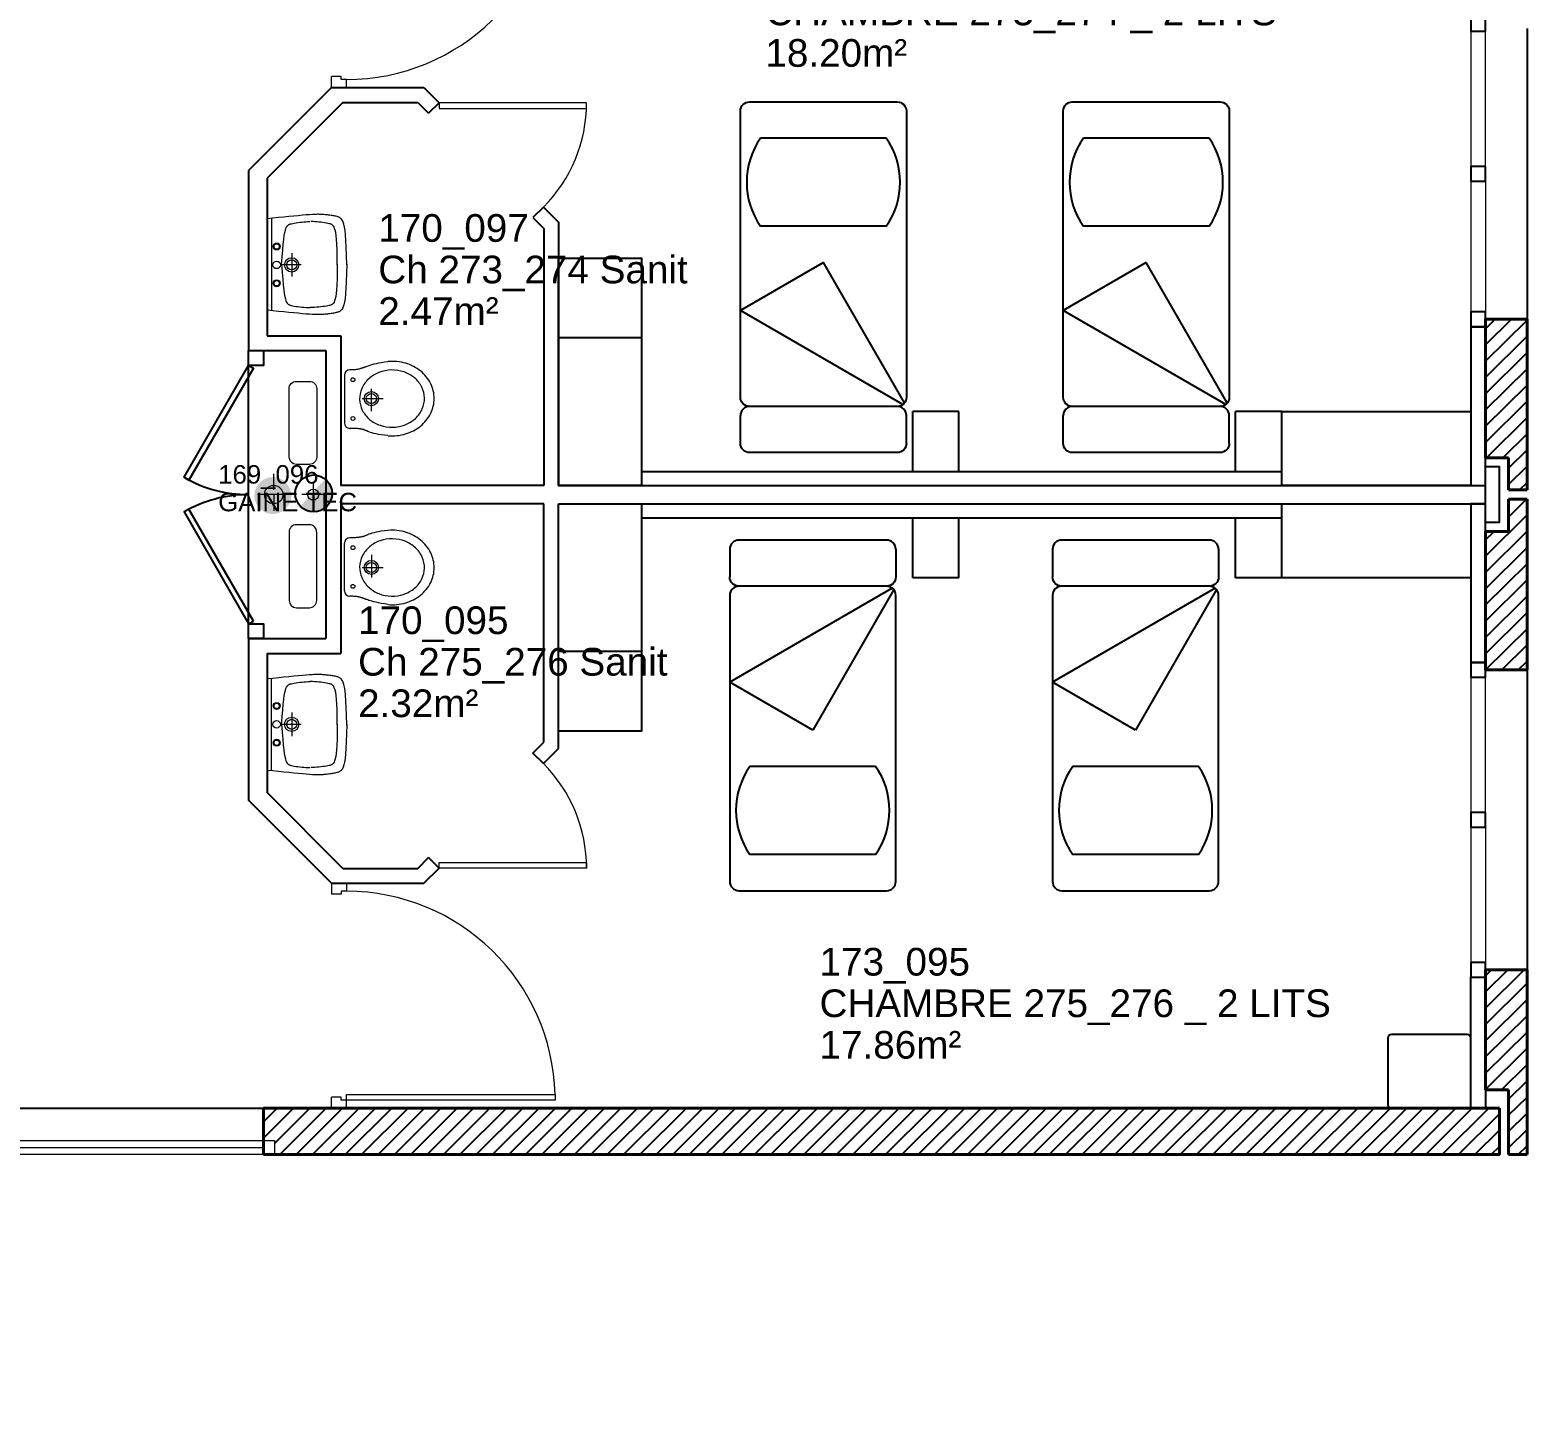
# Model space of a CAD drawing. Header units: millimetres. Extents: x -11 to 211, y -5 to 120.
# Drawn here: x 167.86 to 175.98, y 91.31 to 98.79 of the extents above; entities that cross this region are included whole.
import ezdxf

# ---------------------------------------------------------------- set-up
doc = ezdxf.new("R2010")
doc.units = ezdxf.units.MM
doc.header["$LTSCALE"] = 0.1
doc.header["$MEASUREMENT"] = 0
doc.linetypes.add('CONTINU', pattern=[0])
doc.layers.get('0').update_dxf_attribs({"linetype": 'CONTINUOUS'})
for name, color, linetype in [('150 Chute Eaux Usées -Eaux Vannes', 7, 'CONTINUOUS'), ('400 Lits', 150, 'CONTINUOUS'), ('A_AGENC', 204, 'CONTINUOUS'), ('A_EQMP', 142, 'CONTINUOUS'), ('A_Etiqu_Gaine', 8, 'CONTINUOUS'), ('A_Etiqu_Gaine_ancien', 8, 'CONTINUOUS'), ('A_Etiqu_Gaine_code', 8, 'CONTINUOUS'), ('A_Etiqu_Local', 8, 'CONTINUOUS'), ('A_HACH_STRUC', 7, 'CONTINUOUS'), ('A_MUR_CLOIS', 7, 'CONTINU'), ('A_MURS_ALÈG', 7, 'CONTINU')]:
    doc.layers.add(name, color=color, linetype=linetype)
for name, color, linetype, lineweight in [('A_CHASS', 4, 'CONTINU', 0), ('A_MURS_STRU', 7, 'CONTINU', 40), ('A_PORTE', 8, 'CONTINU', 0), ('A_SANI', 5, 'CONTINU', 0)]:
    doc.layers.add(name, color=color, linetype=linetype, lineweight=lineweight)
doc.styles.add('Attribut', font='arial.ttf')

# ---------------------------------------------------------------- blocks, each defined once
blk = doc.blocks.new('BROCA2-G776')
at = {"layer": '400 Lits', "linetype": 'Continuous'}
for p, q in [((27.250032, 51.979797), (26.800032, 51.719986)), ((27.689146, 51.219227), (27.250032, 51.979797)), ((27.681177, 51.211258), (26.800032, 51.719986)), ((26.800032, 51.000374), (26.800032, 51.150368)), ((27.650034, 51.200371), (26.850031, 51.200371)), ((27.700033, 51.000374), (27.700033, 51.150368))]:
    blk.add_line(p, q, dxfattribs=at)
for points in [[(26.800032, 51.250099), (26.800032, 52.800369, -0.414213), (26.850031, 52.850369), (27.650034, 52.850372, -0.414214), (27.700034, 52.800369), (27.700033, 51.250099)], [(27.700033, 51.250374, -0.414213), (27.650034, 51.200374), (26.850031, 51.200371, -0.414214), (26.800031, 51.250374)], [(27.700033, 51.150368, 0.414214), (27.650034, 51.200368), (26.850031, 51.200371, 0.414214), (26.800031, 51.150368)], [(27.700033, 51.000374, -0.414213), (27.650034, 50.950374), (26.850031, 50.950371, -0.414214), (26.800031, 51.000374)]]:
    blk.add_lwpolyline(points, format="xyb", dxfattribs=at)
blk = doc.blocks.new('BROCA2-G777')
at = {"layer": '400 Lits', "linetype": 'Continuous'}
for p, q in [((26.800032, 50.650494), (26.800032, 50.5005)), ((27.700033, 50.650494), (27.700033, 50.5005)), ((27.681177, 50.43961), (26.800032, 49.930882)), ((27.650034, 50.450497), (26.850031, 50.450497)), ((27.689146, 50.431641), (27.250032, 49.67107)), ((27.250032, 49.67107), (26.800032, 49.930882))]:
    blk.add_line(p, q, dxfattribs=at)
for points in [[(27.700033, 50.650494, 0.414214), (27.650034, 50.700494), (26.850031, 50.700497, 0.414214), (26.800031, 50.650494)], [(27.700033, 50.5005, -0.414213), (27.650034, 50.4505), (26.850031, 50.450497, -0.414214), (26.800031, 50.5005)], [(27.700033, 50.400494, 0.414214), (27.650034, 50.450494), (26.850031, 50.450497, 0.414214), (26.800031, 50.400494)], [(26.800032, 50.400768), (26.800032, 48.850498, 0.414213), (26.850031, 48.800498), (27.650034, 48.800495, 0.414213), (27.700034, 48.850498), (27.700033, 50.400768)]]:
    blk.add_lwpolyline(points, format="xyb", dxfattribs=at)
blk = doc.blocks.new('BROCA2-G782')
at = {"layer": '400 Lits', "linetype": 'Continuous'}
for p, q in [((29.000032, 51.979797), (28.550032, 51.719986)), ((29.439146, 51.219227), (29.000032, 51.979797)), ((29.431177, 51.211258), (28.550032, 51.719986)), ((28.550032, 51.000374), (28.550032, 51.150368)), ((29.400034, 51.200371), (28.600031, 51.200371)), ((29.450033, 51.000374), (29.450033, 51.150368))]:
    blk.add_line(p, q, dxfattribs=at)
for points in [[(28.550032, 51.250099), (28.550032, 52.800369, -0.414213), (28.600031, 52.850369), (29.400034, 52.850372, -0.414214), (29.450034, 52.800369), (29.450033, 51.250099)], [(29.450033, 51.250374, -0.414213), (29.400034, 51.200374), (28.600031, 51.200371, -0.414214), (28.550031, 51.250374)], [(29.450033, 51.150368, 0.414214), (29.400034, 51.200368), (28.600031, 51.200371, 0.414214), (28.550031, 51.150368)], [(29.450033, 51.000374, -0.414213), (29.400034, 50.950374), (28.600031, 50.950371, -0.414214), (28.550031, 51.000374)]]:
    blk.add_lwpolyline(points, format="xyb", dxfattribs=at)
blk = doc.blocks.new('BROCA2-G785')
at = {"layer": '400 Lits', "linetype": 'Continuous'}
for p, q in [((28.550032, 50.650494), (28.550032, 50.5005)), ((29.450033, 50.650494), (29.450033, 50.5005)), ((29.431177, 50.43961), (28.550032, 49.930882)), ((29.400034, 50.450497), (28.600031, 50.450497)), ((29.439146, 50.431641), (29.000032, 49.67107)), ((29.000032, 49.67107), (28.550032, 49.930882))]:
    blk.add_line(p, q, dxfattribs=at)
for points in [[(29.450033, 50.650494, 0.414214), (29.400034, 50.700494), (28.600031, 50.700497, 0.414214), (28.550031, 50.650494)], [(29.450033, 50.5005, -0.414213), (29.400034, 50.4505), (28.600031, 50.450497, -0.414214), (28.550031, 50.5005)], [(29.450033, 50.400494, 0.414214), (29.400034, 50.450494), (28.600031, 50.450497, 0.414214), (28.550031, 50.400494)], [(28.550032, 50.400768), (28.550032, 48.850498, 0.414213), (28.600031, 48.800498), (29.400034, 48.800495, 0.414213), (29.450034, 48.850498), (29.450033, 50.400768)]]:
    blk.add_lwpolyline(points, format="xyb", dxfattribs=at)
blk = doc.blocks.new('A_Etiqu_Local')
at = {"style": 'Attribut', "flags": 1}
for tag, p in [('CODE_HOPITAL', (-0.4463, 1.632)), ('CODE_SITE', (-0.4463, 1.407)), ('CODE_BATIMENT', (-0.4463, 1.182)), ('CODE_SECTEUR', (-0.4463, 0.957)), ('CODE_ETAGE', (-0.4463, 0.732)), ('NOM_NORMALISE', (-0.4463, -0.843)), ('SECTEUR_ACTIVITE', (-0.4463, -1.068)), ('SOUS_SECTEUR_ACTIVITE', (-0.4463, -1.293)), ('VOLUME', (-0.4463, -1.518)), ('SERVICE', (-0.4463, -1.743)), ('CODE_UG', (-0.4463, -1.968)), ('CODE_UA', (-0.4463, -2.193)), ('CODE_POLE', (-0.4463, -2.418)), ('OCCUPANT_EXTERNE', (-0.4463, -2.643)), ('DISPONIBILITE', (-0.4463, -2.868)), ('ACCES_HANDICAPES', (-0.4463, -3.093)), ('NATURE_SOL', (-0.4463, -3.318)), ('RISQUE_LABORATOIRE', (-0.4463, -3.543)), ('AMIANTE', (-0.4463, -3.768))]:
    blk.add_attdef(tag, p, '', height=0.15, dxfattribs=at)
at = {"layer": 'A_Etiqu_Local', "style": 'Attribut'}
for tag, p in [('CODE_PIECE', (-0.4463, 0.282)), ('NOM_USAGE', (-0.4463, 0.057)), ('SURFACE', (-0.4463, -0.168))]:
    blk.add_attdef(tag, p, '', height=0.15, dxfattribs=at)
blk = doc.blocks.new('A_Etiqu_Gaine')
at = {"style": 'Attribut', "flags": 1}
for tag, p in [('CODE_HOPITAL', (-0.4323, 0.8651)), ('CODE_SITE', (-0.4323, 0.7151)), ('CODE_BATIMENT', (-0.4323, 0.5651)), ('CODE_SECTEUR', (-0.4323, 0.4151)), ('CODE_ETAGE', (-0.4323, 0.2651)), ('NOM_NORMALISE', (-0.4323, -0.3349)), ('SECTEUR_ACTIVITE', (-0.4323, -0.4849)), ('SOUS_SECTEUR_ACTIVITE', (-0.4323, -0.6349)), ('SURFACE', (-0.4323, -0.7849)), ('CODE_UG', (-0.4323, -0.9349)), ('CODE_POLE', (-0.4323, -1.0849)), ('AMIANTE', (-0.4323, -1.2349))]:
    blk.add_attdef(tag, p, '', height=0.1, dxfattribs=at)
at = {"layer": 'A_Etiqu_Gaine', "style": 'Attribut'}
blk.add_attdef('NOM_USAGE', (-0.4323, -0.1849), '', height=0.1, dxfattribs=at)
at = {"layer": 'A_Etiqu_Gaine_ancien', "style": 'Attribut'}
blk.add_attdef('CODE_PIECE_ANCIEN', (-0.4323, 0.1151), '', height=0.1, dxfattribs=at)
at = {"layer": 'A_Etiqu_Gaine_code', "style": 'Attribut'}
blk.add_attdef('CODE_PIECE', (-0.4323, -0.0349), '', height=0.1, dxfattribs=at)
blk = doc.blocks.new('BROCA2-G904')
at = {"layer": '400 Lits', "linetype": 'Continuous'}
for p, q in [((29.340822, 67.299042), (28.659243, 67.299042)), ((29.340822, 66.821945), (28.659243, 66.821945))]:
    blk.add_line(p, q, dxfattribs=at)
for start, end in [(145.008072, 214.992089), (325.007448, 34.99223)]:
    blk.add_arc((29.000032, 67.060493), 0.415985, start, end, dxfattribs=at)

msp = doc.modelspace()

# ---------------------------------------------------------------- hatches: boundary and pattern name
at = {"layer": '150 Chute Eaux Usées -Eaux Vannes', "linetype": 'Continuous'}
for points in [[(169.0811, 96.266, 1), (169.2811, 96.266, 1)], [(169.3308, 96.2079, 0.673684), (169.5026, 96.2776, 0.229561), (169.4646, 96.3561)]]:
    msp.add_hatch(color=8, dxfattribs=at).paths.add_polyline_path(points)
at = {"layer": 'A_HACH_STRUC'}
h = msp.add_hatch(dxfattribs=at)
h.set_pattern_fill('ANSI31', color=8, scale=0.5, angle=359.76959, style=0)
h.paths.add_polyline_path([(160.0499, 113.8961), (159.5499, 113.8961), (159.5499, 114.3961), (160.0499, 114.3961)])
h.paths.add_polyline_path([(159.2999, 106.6962), (159.2999, 107.1962), (160.0499, 107.1962), (160.0499, 106.6962)])
h.paths.add_polyline_path([(167.2499, 106.6962), (166.7499, 106.6962), (166.7499, 107.1962), (167.2499, 107.1962)])
h.paths.add_polyline_path([(152.8499, 77.8962), (152.3499, 77.8962), (152.3499, 78.3962), (152.8499, 78.3962)])
h.paths.add_polyline_path([(159.5499, 77.8962), (159.3999, 77.8962), (159.3999, 78.3962), (160.0499, 78.3962), (160.0499, 77.8962)], flags=16)
h.paths.add_polyline_path([(174.4499, 107.1962), (174.4499, 106.6962), (173.9499, 106.6962), (173.9499, 107.1962)])
h.paths.add_polyline_path([(174.4499, 99.9962), (173.9499, 99.9962), (173.9499, 99.4962), (174.4499, 99.4962)])
h.paths.add_polyline_path([(159.4501, 92.3962), (159.4501, 92.6462), (160.1999, 92.6462), (160.1999, 92.3962)], flags=17)
h.paths.add_polyline_path([(159.4501, 92.3962), (159.4501, 92.6462)], flags=16)
h.paths.add_polyline_path([(159.4501, 92.9462), (159.4501, 92.6962)], flags=16)
h.paths.add_polyline_path([(159.4501, 92.9462), (159.4501, 92.6962), (160.1999, 92.6962), (160.1999, 92.9462)], flags=17)
h.paths.add_polyline_path([(160.0499, 85.5962), (160.0499, 85.0962), (159.5499, 85.0962), (159.5499, 85.5962)], flags=17)
h.paths.add_polyline_path([(152.8499, 85.5962), (152.8499, 85.0962), (152.3499, 85.0962), (152.3499, 85.5962)])
h.paths.add_polyline_path([(145.9999, 85.5962), (145.9999, 85.0962), (145.4999, 85.0962), (145.4999, 85.5962)])
h.paths.add_polyline_path([(145.9999, 78.3962), (145.9999, 77.8962), (145.4999, 77.8962), (145.4999, 78.3962)])
edge = h.paths.add_edge_path()
edge.add_line((166.3748, 85.3966), (166.3748, 85.2962))
edge.add_line((166.3748, 78.1965), (166.3748, 78.0962))
edge.add_line((167.0998, 85.2217), (167.0998, 85.4714))
edge.add_line((166.8749, 85.0963), (166.8749, 85.2217))
edge.add_line((167.0998, 85.2217), (166.8749, 85.2217))
edge.add_line((167.0998, 85.4714), (166.8749, 85.4714))
edge.add_line((166.8749, 85.5962), (166.8749, 85.4714))
edge.add_line((166.8749, 85.0962), (166.3748, 85.0962))
edge.add_line((166.3748, 85.0962), (166.3748, 85.2962))
edge.add_line((166.3748, 85.3966), (166.3748, 85.5962))
edge.add_line((166.3748, 85.5962), (166.8749, 85.5962))
edge.add_line((152.3749, 99.6216), (152.3749, 99.8713))
edge.add_line((152.3749, 99.6216), (152.5999, 99.6216))
edge.add_line((152.3749, 99.8713), (152.5999, 99.8713))
edge.add_line((152.5999, 99.9962), (152.5999, 99.8713))
edge.add_line((153.0999, 99.7965), (153.0999, 99.9962))
edge.add_line((153.0999, 99.9962), (152.5999, 99.9962))
edge.add_line((152.5999, 99.4962), (152.5999, 99.6216))
edge.add_line((152.5999, 99.4962), (153.0999, 99.4962))
edge.add_line((153.0999, 99.4962), (153.0999, 99.7965))
edge.add_line((167.0998, 78.0217), (167.0998, 78.2714))
edge.add_line((166.8749, 77.8962), (166.8749, 78.0217))
edge.add_line((167.0998, 78.0217), (166.8749, 78.0217))
edge.add_line((167.0998, 78.2714), (166.8749, 78.2714))
edge.add_line((166.8749, 78.3962), (166.8749, 78.2714))
edge.add_line((166.8749, 77.8962), (166.3748, 77.8962))
edge.add_line((166.3748, 77.8962), (166.3748, 78.0962))
edge.add_line((166.3748, 78.1965), (166.3748, 78.3962))
edge.add_line((166.3748, 78.3962), (166.8749, 78.3962))
h = msp.add_hatch(dxfattribs=at)
h.set_pattern_fill('ANSI31', color=8, scale=0.5, angle=359.76959, style=0)
h.set_pattern_definition([(44.7696, (175.75491, 95.32144), (-0.044016, 0.0443715), [])])
h.paths.add_polyline_path([(175.9799, 97.2212), (175.7549, 97.2212), (175.7549, 96.4713), (175.8799, 96.4713), (175.8799, 96.2963), (175.9799, 96.2963)])
h.paths.add_polyline_path([(175.9799, 96.2463), (175.8799, 96.2463), (175.8799, 96.0713), (175.7549, 96.0713), (175.7549, 95.3214), (175.9799, 95.3214)])
h = msp.add_hatch(dxfattribs=at)
h.set_pattern_fill('ANSI31', color=8, scale=0.5, angle=359.76959, style=0)
h.set_pattern_definition([(44.7696, (175.75491, 92.69613), (-0.044016, 0.0443715), [])])
h.paths.add_polyline_path([(175.9799, 93.696), (175.7549, 93.696), (175.7549, 93.0461), (175.8799, 93.0461), (175.8799, 92.6961), (175.9799, 92.6961)])
h = msp.add_hatch(dxfattribs=at)
h.set_pattern_fill('ANSI31', color=8, scale=0.5, angle=359.76959, style=0)
h.set_pattern_definition([(44.7696, (169.13012, 92.696184), (-0.0440161, 0.04437154), [])])
h.paths.add_polyline_path([(175.8299, 92.9462), (169.1301, 92.9462), (169.1301, 92.7712), (169.1901, 92.7712), (169.1901, 92.6962), (175.8299, 92.6962)])

# ---------------------------------------------------------------- linework, layer by layer
at = {"layer": '150 Chute Eaux Usées -Eaux Vannes', "color": 8, "linetype": 'Continuous'}
msp.add_circle((169.4026, 96.2776), 0.1, dxfattribs=at)
at = {"layer": 'A_AGENC', "color": 8, "linetype": 'Continuous'}
for points in [[(169.0499, 97.0513), (169.1299, 97.0513), (169.1299, 96.9713), (169.0499, 96.9713)], [(169.0499, 95.5713), (169.1299, 95.5713), (169.1299, 95.4913), (169.0499, 95.4913), (169.0499, 97.0513)]]:
    msp.add_lwpolyline(points, dxfattribs=at)
for points in [[(169.0759, 96.9563), (168.7259, 96.3501), (168.6999, 96.3651), (169.0499, 96.9713)], [(169.0759, 95.5863), (168.7259, 96.1925), (168.6999, 96.1775), (169.0499, 95.5713)]]:
    msp.add_lwpolyline(points, close=True, dxfattribs=at)
for centre, start, end in [((169.0499, 96.9713), 240.00001, 270), ((169.0499, 95.5713), 90, 120)]:
    msp.add_arc(centre, 0.7, start, end, dxfattribs=at)
at = {"layer": 'A_CHASS', "color": 8}
for p, q in [((175.6749, 98.7815), (175.6749, 98.0487)), ((175.7549, 98.0487), (175.7549, 98.7815)), ((175.6749, 97.9687), (175.6749, 97.2612)), ((175.7549, 97.9687), (175.7549, 97.2612)), ((175.6749, 95.2814), (175.6749, 94.5487)), ((175.7549, 94.5487), (175.7549, 95.2814)), ((175.6749, 94.4687), (175.6749, 93.736)), ((175.7549, 94.4687), (175.7549, 93.736))]:
    msp.add_line(p, q, dxfattribs=at)
at = {"layer": 'A_CHASS', "color": 8, "linetype": 'Continuous'}
msp.add_line((167.3501, 92.7337), (169.1301, 92.7337), dxfattribs=at)
for points in [[(169.1901, 92.6962), (167.2901, 92.6962), (167.2901, 92.7712), (169.1901, 92.7712)], [(169.1301, 92.6962), (169.1301, 92.7712)], [(169.1901, 92.7712), (169.1901, 92.6962)]]:
    msp.add_lwpolyline(points, dxfattribs=at)
at = {"layer": 'A_EQMP', "color": 8, "linetype": 'Continuous'}
for p, q in [((171.1799, 97.1213), (170.7299, 97.1213)), ((172.8999, 96.7211), (172.6499, 96.7211)), ((172.6499, 96.396), (172.6499, 96.7211)), ((172.8999, 96.396), (172.8999, 96.7211)), ((174.6499, 96.7211), (174.3999, 96.7211)), ((174.3999, 96.396), (174.3999, 96.7211)), ((171.1799, 96.3965), (174.6499, 96.3965)), ((171.1799, 96.1461), (174.6499, 96.1461)), ((172.6499, 95.8209), (172.6499, 96.1461)), ((172.8999, 95.8209), (172.8999, 96.1461)), ((174.3999, 95.8209), (174.3999, 96.1461)), ((172.8999, 95.8209), (172.6499, 95.8209)), ((174.6499, 95.8209), (174.3999, 95.8209)), ((171.1799, 95.4212), (170.7299, 95.4212))]:
    msp.add_line(p, q, dxfattribs=at)
for points in [[(170.7299, 97.552), (171.1799, 97.552), (171.1799, 96.3213), (170.7299, 96.3213)], [(174.6499, 96.7211), (175.6749, 96.7209), (175.6749, 96.3209), (174.6499, 96.3211)], [(170.7299, 96.2212), (171.1799, 96.2212), (171.1799, 94.9905), (170.7299, 94.9905)], [(174.6499, 96.2208), (175.6749, 96.2206), (175.6749, 95.8206), (174.6499, 95.8208)]]:
    msp.add_lwpolyline(points, close=True, dxfattribs=at)
msp.add_lwpolyline([(175.6749, 92.9462), (175.6749, 93.3262, 0.414214), (175.6549, 93.3462), (175.2449, 93.3462, 0.414214), (175.2249, 93.3262), (175.2249, 92.9662, 0.414213), (175.2449, 92.9462), (175.6749, 92.9462)], format="xyb", dxfattribs=at)
at = {"layer": 'A_MUR_CLOIS', "color": 8, "linetype": 'Continuous'}
for p, q in [((169.4999, 98.4767), (169.0499, 98.0267)), ((169.4999, 98.4767), (169.9999, 98.4767)), ((169.9999, 98.4767), (170.0821, 98.3946)), ((169.5613, 98.3967), (169.1499, 97.9853)), ((169.5613, 98.3967), (169.9668, 98.3967)), ((169.9668, 98.3967), (170.0255, 98.338)), ((170.0821, 98.3946), (170.0255, 98.338)), ((169.0499, 98.0267), (169.0499, 97.0513)), ((169.1499, 97.9853), (169.1499, 97.1313)), ((170.6477, 97.8289), (170.5912, 97.7723)), ((170.6477, 97.8289), (170.7299, 97.7467)), ((170.5912, 97.7723), (170.6499, 97.7136)), ((170.6499, 97.7136), (170.6499, 96.3213)), ((170.7299, 97.7467), (170.7299, 96.3213)), ((169.1499, 97.1313), (169.5494, 97.1313)), ((169.5494, 97.1313), (169.5494, 96.3213)), ((169.0499, 97.0513), (169.4694, 97.0513)), ((169.4694, 97.0513), (169.4694, 95.4913)), ((175.7549, 96.1213), (175.7549, 96.4213)), ((170.6499, 96.3213), (169.5494, 96.3213)), ((170.7299, 96.3213), (175.7549, 96.3213)), ((170.6499, 96.2213), (169.5494, 96.2213)), ((169.5494, 96.2213), (169.5494, 95.4113)), ((170.6499, 94.9291), (170.6499, 96.2213)), ((170.7299, 96.2213), (175.7549, 96.2213)), ((170.7299, 94.896), (170.7299, 96.2213)), ((169.0499, 95.4913), (169.4694, 95.4913)), ((169.0499, 95.4913), (169.0499, 94.6159)), ((169.1499, 95.4113), (169.5494, 95.4113)), ((169.1499, 95.4113), (169.1499, 94.6574)), ((170.5912, 94.8704), (170.6499, 94.9291)), ((170.6477, 94.8138), (170.5912, 94.8704)), ((170.6477, 94.8138), (170.7299, 94.896)), ((169.5613, 94.2459), (169.1499, 94.6574)), ((169.4999, 94.1659), (169.0499, 94.6159)), ((169.9668, 94.246), (170.0255, 94.3047)), ((170.0821, 94.2481), (170.0255, 94.3047)), ((169.5613, 94.246), (169.9668, 94.246)), ((169.9999, 94.166), (170.0821, 94.2481)), ((169.4999, 94.166), (169.9999, 94.166))]:
    msp.add_line(p, q, dxfattribs=at)
for points in [[(175.7549, 98.8615), (175.6749, 98.8615), (175.6749, 98.7815), (175.7549, 98.7815)], [(175.7549, 98.0487), (175.6749, 98.0487), (175.6749, 97.9687), (175.7549, 97.9687)], [(175.7549, 97.2612), (175.6749, 97.2612), (175.6749, 97.1812), (175.7549, 97.1812)], [(175.7549, 95.3614), (175.6749, 95.3614), (175.6749, 95.2814), (175.7549, 95.2814)], [(175.7549, 94.5487), (175.6749, 94.5487), (175.6749, 94.4687), (175.7549, 94.4687)], [(175.7549, 93.736), (175.6749, 93.736), (175.6749, 93.656), (175.7549, 93.656)]]:
    msp.add_lwpolyline(points, close=True, dxfattribs=at)
at = {"layer": 'A_MUR_CLOIS', "color": 8}
for points in [[(175.7549, 97.1812), (175.6749, 97.1812), (175.6749, 96.3213), (175.7549, 96.3213)], [(175.7549, 96.2213), (175.6749, 96.2213), (175.6749, 95.3614), (175.7549, 95.3614)], [(175.7549, 92.9462), (175.6749, 92.9462), (175.6749, 93.656), (175.7549, 93.656)]]:
    msp.add_lwpolyline(points, close=True, dxfattribs=at)
at = {"layer": 'A_MUR_CLOIS', "color": 8, "linetype": 'Continuous'}
msp.add_lwpolyline([(175.7549, 96.1213), (175.8299, 96.1213), (175.8299, 96.4213), (175.7549, 96.4213)], dxfattribs=at)
at = {"layer": 'A_MURS_ALÈG', "color": 8, "ltscale": 200}
for p, q in [((175.9799, 98.7963), (175.9799, 97.2212)), ((175.9799, 95.3214), (175.9799, 93.696)), ((167.3501, 92.9462), (169.1301, 92.9462))]:
    msp.add_line(p, q, dxfattribs=at)
at = {"layer": 'A_MURS_STRU', "color": 8, "linetype": 'Continuous'}
for p, q in [((175.7549, 96.4713), (175.7549, 97.2212)), ((175.9799, 97.2212), (175.7549, 97.2212)), ((175.9799, 96.2963), (175.9799, 97.2212)), ((175.8799, 96.4713), (175.7549, 96.4713)), ((175.8799, 96.2963), (175.8799, 96.4713)), ((175.9799, 96.2963), (175.8799, 96.2963)), ((175.8799, 96.2463), (175.8799, 96.0713)), ((175.9799, 96.2463), (175.8799, 96.2463)), ((175.9799, 96.2463), (175.9799, 95.3214)), ((175.8799, 96.0713), (175.7549, 96.0713)), ((175.9799, 95.3214), (175.7549, 95.3214)), ((175.9799, 93.696), (175.7549, 93.696)), ((175.9799, 92.6961), (175.9799, 93.696)), ((175.8799, 93.0461), (175.7549, 93.0461)), ((175.8799, 92.6961), (175.8799, 93.0461)), ((169.1301, 92.9462), (169.1301, 92.6962)), ((175.9799, 92.6961), (175.8799, 92.6961))]:
    msp.add_line(p, q, dxfattribs=at)
at = {"layer": 'A_MURS_STRU', "color": 8}
for p, q in [((175.7549, 95.3214), (175.7549, 96.0713)), ((175.7549, 93.696), (175.7549, 93.0461))]:
    msp.add_line(p, q, dxfattribs=at)
at = {"layer": 'A_MURS_STRU', "color": 8, "linetype": 'Continuous'}
for points in [[(175.8299, 92.9462), (169.1301, 92.9462)], [(169.1301, 92.6962), (175.8299, 92.6962), (175.8299, 92.9462)]]:
    msp.add_lwpolyline(points, dxfattribs=at)
at = {"layer": 'A_PORTE', "color": 8, "linetype": 'Continuous'}
for p, q in [((169.5521, 98.5361), (169.4999, 98.5361)), ((169.4999, 98.4762), (169.4999, 98.5361)), ((169.5521, 98.5201), (169.5521, 98.5361)), ((169.5799, 98.5201), (169.5521, 98.5201)), ((169.5799, 98.4762), (169.5799, 98.5201)), ((169.4999, 98.4762), (169.5799, 98.4762)), ((169.4999, 94.1659), (169.5799, 94.1659)), ((169.4999, 94.1659), (169.4999, 94.1061)), ((169.5799, 94.1659), (169.5799, 94.1221)), ((169.5521, 94.1061), (169.4999, 94.1061)), ((169.5799, 94.1221), (169.5521, 94.1221)), ((169.5521, 94.1221), (169.5521, 94.1061)), ((169.5521, 93.0061), (169.4999, 93.0061)), ((169.4999, 92.9462), (169.4999, 93.0061)), ((169.5521, 92.9901), (169.5521, 93.0061)), ((169.5799, 93.0201), (170.7115, 93.0201)), ((169.5799, 92.9462), (169.5799, 93.0201)), ((170.7115, 93.0201), (170.7115, 92.9901)), ((169.4999, 92.9462), (169.5799, 92.9462)), ((170.7115, 92.9901), (169.5521, 92.9901))]:
    msp.add_line(p, q, dxfattribs=at)
for points in [[(170.0821, 98.3641), (170.882, 98.3641), (170.882, 98.3941), (170.0821, 98.3941)], [(170.0821, 94.2781), (170.882, 94.2781), (170.882, 94.2481), (170.0821, 94.2481)]]:
    msp.add_lwpolyline(points, close=True, dxfattribs=at)
for centre, radius, start, end in [((169.5799, 99.6521), 1.132, 270, 358.48138), ((170.0821, 98.3941), 0.8, 314.99994, 359.99998), ((170.0821, 94.2481), 0.8, 359.99993, 44.99996), ((169.5799, 92.9901), 1.132, 1.51862, 90)]:
    msp.add_arc(centre, radius, start, end, dxfattribs=at)
at = {"layer": 'A_SANI', "color": 8, "linetype": 'Continuous'}
for p, q in [((169.1499, 97.7658), (169.1499, 97.2704)), ((169.1748, 97.7658), (169.1748, 97.2704)), ((169.2494, 97.7037), (169.2525, 97.7134)), ((169.2525, 97.7134), (169.2557, 97.7207)), ((169.2557, 97.7207), (169.259, 97.7261)), ((169.259, 97.7261), (169.2607, 97.7283)), ((169.2607, 97.7283), (169.2625, 97.7302)), ((169.2625, 97.7302), (169.2643, 97.7319)), ((169.2643, 97.7319), (169.2663, 97.7334)), ((169.2663, 97.7334), (169.2684, 97.7346)), ((169.2684, 97.7346), (169.2707, 97.7358)), ((169.2707, 97.7358), (169.2732, 97.7368)), ((169.2732, 97.7368), (169.2759, 97.7377)), ((169.2759, 97.7377), (169.2788, 97.7385)), ((169.2788, 97.7385), (169.2821, 97.7393)), ((169.2821, 97.7393), (169.2894, 97.7409)), ((169.2894, 97.7409), (169.2977, 97.7425)), ((169.2977, 97.7425), (169.307, 97.7439)), ((169.307, 97.7439), (169.3169, 97.7454)), ((169.3169, 97.7454), (169.3274, 97.7467)), ((169.3274, 97.7467), (169.3383, 97.7478)), ((169.3383, 97.7478), (169.3494, 97.7488)), ((169.3494, 97.7488), (169.3605, 97.7496)), ((169.3605, 97.7496), (169.3716, 97.7502)), ((169.3716, 97.7502), (169.3823, 97.7506)), ((169.3974, 97.7502), (169.3867, 97.7506)), ((169.4085, 97.7496), (169.3974, 97.7502)), ((169.4196, 97.7488), (169.4085, 97.7496)), ((169.4307, 97.7478), (169.4196, 97.7488)), ((169.4416, 97.7467), (169.4307, 97.7478)), ((169.4521, 97.7454), (169.4416, 97.7467)), ((169.462, 97.7439), (169.4521, 97.7454)), ((169.4713, 97.7425), (169.462, 97.7439)), ((169.4796, 97.7409), (169.4713, 97.7425)), ((169.4869, 97.7393), (169.4796, 97.7409)), ((169.4902, 97.7385), (169.4869, 97.7393)), ((169.4931, 97.7377), (169.4902, 97.7385)), ((169.4958, 97.7368), (169.4931, 97.7377)), ((169.4983, 97.7358), (169.4958, 97.7368)), ((169.5006, 97.7346), (169.4983, 97.7358)), ((169.5027, 97.7334), (169.5006, 97.7346)), ((169.5047, 97.7319), (169.5027, 97.7334)), ((169.5065, 97.7302), (169.5047, 97.7319)), ((169.5083, 97.7283), (169.5065, 97.7302)), ((169.51, 97.7261), (169.5083, 97.7283)), ((169.5133, 97.7207), (169.51, 97.7261)), ((169.5164, 97.7134), (169.5133, 97.7207)), ((169.5194, 97.7037), (169.5164, 97.7134)), ((169.2346, 97.5971), (169.2375, 97.6282)), ((169.2375, 97.6282), (169.2405, 97.6538)), ((169.2405, 97.6538), (169.2434, 97.6745)), ((169.2434, 97.6745), (169.2464, 97.691)), ((169.2464, 97.691), (169.2494, 97.7037)), ((169.522, 97.691), (169.5194, 97.7037)), ((169.5244, 97.6745), (169.522, 97.691)), ((169.5265, 97.6538), (169.5244, 97.6745)), ((169.5282, 97.6282), (169.5265, 97.6538)), ((169.5295, 97.5971), (169.5282, 97.6282)), ((169.2287, 97.5159), (169.2317, 97.5599)), ((169.2317, 97.5599), (169.2346, 97.5971)), ((169.2834, 97.5794), (169.2834, 97.4529)), ((169.5304, 97.5599), (169.5295, 97.5971)), ((169.5308, 97.5159), (169.5304, 97.5599)), ((169.2287, 97.5193), (169.2317, 97.4753)), ((169.2317, 97.4753), (169.2346, 97.4381)), ((169.3345, 97.5161), (169.2324, 97.5161)), ((169.5304, 97.4753), (169.5295, 97.4381)), ((169.5308, 97.5193), (169.5304, 97.4753)), ((169.2346, 97.4381), (169.2375, 97.4069)), ((169.2375, 97.4069), (169.2405, 97.3813)), ((169.5282, 97.4069), (169.5265, 97.3813)), ((169.5295, 97.4381), (169.5282, 97.4069)), ((169.2405, 97.3813), (169.2434, 97.3606)), ((169.2434, 97.3606), (169.2464, 97.3442)), ((169.2464, 97.3442), (169.2494, 97.3314)), ((169.2494, 97.3314), (169.2525, 97.3217)), ((169.2525, 97.3217), (169.2557, 97.3145)), ((169.2557, 97.3145), (169.259, 97.309)), ((169.259, 97.309), (169.2607, 97.3068)), ((169.2607, 97.3068), (169.2625, 97.3049)), ((169.2625, 97.3049), (169.2643, 97.3032)), ((169.2643, 97.3032), (169.2663, 97.3018)), ((169.5047, 97.3032), (169.5027, 97.3018)), ((169.5065, 97.3049), (169.5047, 97.3032)), ((169.5083, 97.3068), (169.5065, 97.3049)), ((169.51, 97.309), (169.5083, 97.3068)), ((169.5133, 97.3145), (169.51, 97.309)), ((169.5164, 97.3217), (169.5133, 97.3145)), ((169.5194, 97.3314), (169.5164, 97.3217)), ((169.522, 97.3442), (169.5194, 97.3314)), ((169.5244, 97.3606), (169.522, 97.3442)), ((169.5265, 97.3813), (169.5244, 97.3606)), ((169.2663, 97.3018), (169.2684, 97.3005)), ((169.2684, 97.3005), (169.2707, 97.2994)), ((169.2707, 97.2994), (169.2732, 97.2984)), ((169.2732, 97.2984), (169.2759, 97.2975)), ((169.2759, 97.2975), (169.2788, 97.2966)), ((169.2788, 97.2966), (169.2821, 97.2958)), ((169.2821, 97.2958), (169.2894, 97.2942)), ((169.2894, 97.2942), (169.2977, 97.2927)), ((169.2977, 97.2927), (169.307, 97.2912)), ((169.307, 97.2912), (169.317, 97.2898)), ((169.317, 97.2898), (169.3277, 97.2885)), ((169.3277, 97.2885), (169.3387, 97.2873)), ((169.3387, 97.2873), (169.3501, 97.2863)), ((169.3501, 97.2863), (169.3616, 97.2855)), ((169.3616, 97.2855), (169.3732, 97.2849)), ((169.3732, 97.2849), (169.3845, 97.2845)), ((169.3958, 97.2849), (169.3845, 97.2845)), ((169.4074, 97.2855), (169.3958, 97.2849)), ((169.4189, 97.2863), (169.4074, 97.2855)), ((169.4303, 97.2873), (169.4189, 97.2863)), ((169.4413, 97.2885), (169.4303, 97.2873)), ((169.452, 97.2898), (169.4413, 97.2885)), ((169.462, 97.2912), (169.452, 97.2898)), ((169.4713, 97.2927), (169.462, 97.2912)), ((169.4796, 97.2942), (169.4713, 97.2927)), ((169.4869, 97.2958), (169.4796, 97.2942)), ((169.4902, 97.2966), (169.4869, 97.2958)), ((169.4931, 97.2975), (169.4902, 97.2966)), ((169.4958, 97.2984), (169.4931, 97.2975)), ((169.4983, 97.2994), (169.4958, 97.2984)), ((169.5006, 97.3005), (169.4983, 97.2994)), ((169.5027, 97.3018), (169.5006, 97.3005)), ((169.5694, 96.9174), (169.5694, 96.6602)), ((169.6014, 96.9475), (169.5983, 96.9474)), ((169.7152, 96.7229), (169.7152, 96.845)), ((169.6664, 96.7913), (169.7787, 96.7913)), ((169.6014, 96.6301), (169.5983, 96.6302)), ((169.1861, 96.2965), (169.1861, 96.3843)), ((169.3999, 96.3329), (169.3999, 96.2099)), ((169.274, 96.2714), (169.0983, 96.2714)), ((169.1861, 96.2714), (169.1861, 96.1835)), ((169.4614, 96.2714), (169.3384, 96.2714)), ((169.5694, 95.7504), (169.5694, 96.0076)), ((169.6014, 96.0377), (169.5983, 96.0376)), ((175.7549, 96.0713), (175.7549, 95.3214)), ((169.7152, 95.9449), (169.7152, 95.8228)), ((169.6664, 95.8766), (169.7787, 95.8766)), ((169.6014, 95.7203), (169.5983, 95.7204)), ((169.1499, 94.777), (169.1499, 95.2723)), ((169.1748, 94.777), (169.1748, 95.2723)), ((169.2434, 95.1822), (169.2464, 95.1986)), ((169.2464, 95.1986), (169.2494, 95.2114)), ((169.2494, 95.2114), (169.2525, 95.2211)), ((169.2525, 95.2211), (169.2557, 95.2283)), ((169.2557, 95.2283), (169.259, 95.2337)), ((169.259, 95.2337), (169.2607, 95.2359)), ((169.2607, 95.2359), (169.2625, 95.2379)), ((169.2625, 95.2379), (169.2643, 95.2395)), ((169.2643, 95.2395), (169.2663, 95.241)), ((169.2663, 95.241), (169.2684, 95.2423)), ((169.2684, 95.2423), (169.2707, 95.2434)), ((169.2707, 95.2434), (169.2732, 95.2444)), ((169.2732, 95.2444), (169.2759, 95.2453)), ((169.2759, 95.2453), (169.2788, 95.2461)), ((169.2788, 95.2461), (169.2821, 95.2469)), ((169.2821, 95.2469), (169.2894, 95.2485)), ((169.2894, 95.2485), (169.2977, 95.2501)), ((169.2977, 95.2501), (169.307, 95.2516)), ((169.307, 95.2516), (169.317, 95.253)), ((169.317, 95.253), (169.3277, 95.2543)), ((169.3277, 95.2543), (169.3387, 95.2555)), ((169.3387, 95.2555), (169.3501, 95.2565)), ((169.3501, 95.2565), (169.3616, 95.2573)), ((169.3616, 95.2573), (169.3732, 95.2579)), ((169.3732, 95.2579), (169.3845, 95.2583)), ((169.3958, 95.2579), (169.3845, 95.2583)), ((169.4074, 95.2573), (169.3958, 95.2579)), ((169.4189, 95.2565), (169.4074, 95.2573)), ((169.4303, 95.2555), (169.4189, 95.2565)), ((169.4413, 95.2543), (169.4303, 95.2555)), ((169.452, 95.253), (169.4413, 95.2543)), ((169.462, 95.2516), (169.452, 95.253)), ((169.4713, 95.2501), (169.462, 95.2516)), ((169.4796, 95.2485), (169.4713, 95.2501)), ((169.4869, 95.2469), (169.4796, 95.2485)), ((169.4902, 95.2461), (169.4869, 95.2469)), ((169.4931, 95.2453), (169.4902, 95.2461)), ((169.4958, 95.2444), (169.4931, 95.2453)), ((169.4983, 95.2434), (169.4958, 95.2444)), ((169.5006, 95.2423), (169.4983, 95.2434)), ((169.5027, 95.241), (169.5006, 95.2423)), ((169.5047, 95.2395), (169.5027, 95.241)), ((169.5065, 95.2379), (169.5047, 95.2395)), ((169.5083, 95.2359), (169.5065, 95.2379)), ((169.51, 95.2337), (169.5083, 95.2359)), ((169.5133, 95.2283), (169.51, 95.2337)), ((169.5164, 95.2211), (169.5133, 95.2283)), ((169.5194, 95.2114), (169.5164, 95.2211)), ((169.522, 95.1986), (169.5194, 95.2114)), ((169.5244, 95.1822), (169.522, 95.1986)), ((169.2346, 95.1047), (169.2375, 95.1358)), ((169.2375, 95.1358), (169.2405, 95.1614)), ((169.2405, 95.1614), (169.2434, 95.1822)), ((169.5265, 95.1614), (169.5244, 95.1822)), ((169.5282, 95.1358), (169.5265, 95.1614)), ((169.5295, 95.1047), (169.5282, 95.1358)), ((169.2287, 95.0235), (169.2317, 95.0675)), ((169.2317, 95.0675), (169.2346, 95.1047)), ((169.2834, 95.0899), (169.2834, 94.9634)), ((169.5304, 95.0675), (169.5295, 95.1047)), ((169.5308, 95.0235), (169.5304, 95.0675)), ((169.2287, 95.0269), (169.2317, 94.9829)), ((169.2317, 94.9829), (169.2346, 94.9457)), ((169.3345, 95.0266), (169.2324, 95.0266)), ((169.5304, 94.9829), (169.5295, 94.9457)), ((169.5308, 95.0269), (169.5304, 94.9829)), ((169.2346, 94.9457), (169.2375, 94.9146)), ((169.2375, 94.9146), (169.2405, 94.889)), ((169.2405, 94.889), (169.2434, 94.8682)), ((169.2434, 94.8682), (169.2464, 94.8518)), ((169.5244, 94.8682), (169.522, 94.8518)), ((169.5265, 94.889), (169.5244, 94.8682)), ((169.5282, 94.9146), (169.5265, 94.889)), ((169.5295, 94.9457), (169.5282, 94.9146)), ((169.2464, 94.8518), (169.2494, 94.839)), ((169.2494, 94.839), (169.2525, 94.8293)), ((169.2525, 94.8293), (169.2557, 94.8221)), ((169.2557, 94.8221), (169.259, 94.8167)), ((169.259, 94.8167), (169.2607, 94.8145)), ((169.2607, 94.8145), (169.2625, 94.8125)), ((169.2625, 94.8125), (169.2643, 94.8109)), ((169.2643, 94.8109), (169.2663, 94.8094)), ((169.2663, 94.8094), (169.2684, 94.8081)), ((169.2684, 94.8081), (169.2707, 94.807)), ((169.2707, 94.807), (169.2732, 94.806)), ((169.2732, 94.806), (169.2759, 94.8051)), ((169.2759, 94.8051), (169.2788, 94.8043)), ((169.2788, 94.8043), (169.2821, 94.8035)), ((169.2821, 94.8035), (169.2894, 94.8019)), ((169.2894, 94.8019), (169.2977, 94.8003)), ((169.2977, 94.8003), (169.307, 94.7988)), ((169.307, 94.7988), (169.3169, 94.7974)), ((169.3169, 94.7974), (169.3274, 94.7961)), ((169.3274, 94.7961), (169.3383, 94.795)), ((169.3383, 94.795), (169.3494, 94.794)), ((169.3494, 94.794), (169.3605, 94.7931)), ((169.3605, 94.7931), (169.3716, 94.7925)), ((169.3716, 94.7925), (169.3823, 94.7922)), ((169.3974, 94.7925), (169.3867, 94.7922)), ((169.4085, 94.7931), (169.3974, 94.7925)), ((169.4196, 94.794), (169.4085, 94.7931)), ((169.4307, 94.795), (169.4196, 94.794)), ((169.4416, 94.7961), (169.4307, 94.795)), ((169.4521, 94.7974), (169.4416, 94.7961)), ((169.462, 94.7988), (169.4521, 94.7974)), ((169.4713, 94.8003), (169.462, 94.7988)), ((169.4796, 94.8019), (169.4713, 94.8003)), ((169.4869, 94.8035), (169.4796, 94.8019)), ((169.4902, 94.8043), (169.4869, 94.8035)), ((169.4931, 94.8051), (169.4902, 94.8043)), ((169.4958, 94.806), (169.4931, 94.8051)), ((169.4983, 94.807), (169.4958, 94.806)), ((169.5006, 94.8081), (169.4983, 94.807)), ((169.5027, 94.8094), (169.5006, 94.8081)), ((169.5047, 94.8109), (169.5027, 94.8094)), ((169.5065, 94.8125), (169.5047, 94.8109)), ((169.5083, 94.8145), (169.5065, 94.8125)), ((169.51, 94.8167), (169.5083, 94.8145)), ((169.5133, 94.8221), (169.51, 94.8167)), ((169.5164, 94.8293), (169.5133, 94.8221)), ((169.5194, 94.839), (169.5164, 94.8293)), ((169.522, 94.8518), (169.5194, 94.839)), ((175.7549, 93.0461), (175.7549, 93.696))]:
    msp.add_line(p, q, dxfattribs=at)
for points in [[(169.5816, 97.5161), (169.5809, 97.5675), (169.5796, 97.6111), (169.5778, 97.6475), (169.5756, 97.6775), (169.5729, 97.7018), (169.5698, 97.7211), (169.5664, 97.7362), (169.5625, 97.7477), (169.5583, 97.7564), (169.5538, 97.7631), (169.5538, 97.7631), (169.5514, 97.7658), (169.5489, 97.7682), (169.5463, 97.7704), (169.5434, 97.7723), (169.5403, 97.7739), (169.537, 97.7754), (169.5333, 97.7768), (169.5293, 97.778), (169.5248, 97.7791), (169.52, 97.7802), (169.52, 97.7802), (169.5146, 97.7812), (169.5089, 97.7822), (169.5029, 97.7832), (169.4966, 97.7841), (169.4901, 97.785), (169.4836, 97.7858), (169.477, 97.7865), (169.4705, 97.7872), (169.4641, 97.7878), (169.4579, 97.7884), (169.4579, 97.7884), (169.452, 97.7888), (169.4463, 97.7892), (169.4407, 97.7895), (169.4351, 97.7897), (169.4295, 97.7899), (169.4237, 97.7899), (169.4176, 97.7898), (169.4112, 97.7896), (169.4044, 97.7894), (169.3971, 97.789), (169.3971, 97.789), (169.3808, 97.7879), (169.3622, 97.7865), (169.3415, 97.7847), (169.3189, 97.7826), (169.2944, 97.7802), (169.2683, 97.7776), (169.2406, 97.7748), (169.2116, 97.7719), (169.1813, 97.7689), (169.1499, 97.7658)], [(169.5816, 97.5201), (169.5809, 97.4686), (169.5796, 97.4251), (169.5778, 97.3887), (169.5756, 97.3587), (169.5729, 97.3344), (169.5698, 97.3151), (169.5664, 97.3), (169.5625, 97.2885), (169.5583, 97.2798), (169.5538, 97.2731), (169.5538, 97.2731), (169.5514, 97.2704), (169.5489, 97.268), (169.5463, 97.2658), (169.5434, 97.2639), (169.5403, 97.2623), (169.537, 97.2608), (169.5333, 97.2594), (169.5293, 97.2582), (169.5248, 97.2571), (169.52, 97.256), (169.52, 97.256), (169.5146, 97.255), (169.5089, 97.254), (169.5029, 97.253), (169.4966, 97.2521), (169.4901, 97.2512), (169.4836, 97.2504), (169.477, 97.2497), (169.4705, 97.249), (169.4641, 97.2484), (169.4579, 97.2478), (169.4579, 97.2478), (169.452, 97.2474), (169.4463, 97.247), (169.4407, 97.2467), (169.4351, 97.2465), (169.4295, 97.2463), (169.4237, 97.2463), (169.4176, 97.2464), (169.4112, 97.2466), (169.4044, 97.2468), (169.3971, 97.2472), (169.3971, 97.2472), (169.3808, 97.2483), (169.3622, 97.2497), (169.3415, 97.2515), (169.3189, 97.2536), (169.2944, 97.256), (169.2683, 97.2586), (169.2406, 97.2614), (169.2116, 97.2643), (169.1813, 97.2673), (169.1499, 97.2704)], [(169.8055, 96.9914), (169.7862, 96.9885), (169.769, 96.9856), (169.7538, 96.9827), (169.7405, 96.9799), (169.7288, 96.9772), (169.7187, 96.9746), (169.7099, 96.9721), (169.7023, 96.9697), (169.6957, 96.9675), (169.69, 96.9654), (169.69, 96.9654), (169.6874, 96.9645), (169.6849, 96.9635), (169.6826, 96.9627), (169.6804, 96.9618), (169.6782, 96.961), (169.6761, 96.9603), (169.6741, 96.9595), (169.672, 96.9587), (169.67, 96.958), (169.6679, 96.9573), (169.6679, 96.9573), (169.6658, 96.9565), (169.6636, 96.9558), (169.6614, 96.9551), (169.6591, 96.9544), (169.6569, 96.9537), (169.6546, 96.953), (169.6523, 96.9524), (169.65, 96.9518), (169.6477, 96.9513), (169.6455, 96.9508), (169.6455, 96.9508), (169.6411, 96.9499), (169.6367, 96.9492), (169.6324, 96.9486), (169.6282, 96.9482), (169.6239, 96.9479), (169.6196, 96.9477), (169.6152, 96.9476), (169.6108, 96.9475), (169.6062, 96.9475), (169.6014, 96.9475)], [(169.8055, 96.5911), (169.7862, 96.5928), (169.769, 96.5949), (169.7538, 96.5973), (169.7405, 96.6), (169.7288, 96.6028), (169.7187, 96.6057), (169.7099, 96.6086), (169.7023, 96.6115), (169.6957, 96.6141), (169.69, 96.6166), (169.69, 96.6166), (169.6874, 96.6177), (169.6849, 96.6187), (169.6826, 96.6196), (169.6804, 96.6205), (169.6782, 96.6213), (169.6761, 96.6221), (169.6741, 96.6228), (169.672, 96.6234), (169.67, 96.6241), (169.6679, 96.6246), (169.6679, 96.6246), (169.6658, 96.6252), (169.6636, 96.6257), (169.6614, 96.6261), (169.6591, 96.6265), (169.6569, 96.6269), (169.6546, 96.6273), (169.6523, 96.6276), (169.65, 96.628), (169.6477, 96.6282), (169.6455, 96.6285), (169.6455, 96.6285), (169.6411, 96.6289), (169.6367, 96.6293), (169.6324, 96.6296), (169.6282, 96.6298), (169.6239, 96.6299), (169.6196, 96.63), (169.6152, 96.6301), (169.6108, 96.6301), (169.6062, 96.6301), (169.6014, 96.6301)], [(169.8055, 96.0767), (169.7862, 96.0751), (169.769, 96.073), (169.7538, 96.0705), (169.7405, 96.0679), (169.7288, 96.065), (169.7187, 96.0621), (169.7099, 96.0592), (169.7023, 96.0563), (169.6957, 96.0537), (169.69, 96.0512), (169.69, 96.0512), (169.6874, 96.0502), (169.6849, 96.0491), (169.6826, 96.0482), (169.6804, 96.0473), (169.6782, 96.0465), (169.6761, 96.0457), (169.6741, 96.045), (169.672, 96.0444), (169.67, 96.0437), (169.6679, 96.0432), (169.6679, 96.0432), (169.6658, 96.0426), (169.6636, 96.0422), (169.6614, 96.0417), (169.6591, 96.0413), (169.6569, 96.0409), (169.6546, 96.0405), (169.6523, 96.0402), (169.65, 96.0399), (169.6477, 96.0396), (169.6455, 96.0393), (169.6455, 96.0393), (169.6411, 96.0389), (169.6367, 96.0385), (169.6324, 96.0382), (169.6282, 96.038), (169.6239, 96.0379), (169.6196, 96.0378), (169.6152, 96.0377), (169.6108, 96.0377), (169.6062, 96.0377), (169.6014, 96.0377)], [(169.8055, 95.6764), (169.7862, 95.6793), (169.769, 95.6822), (169.7538, 95.6851), (169.7405, 95.6879), (169.7288, 95.6906), (169.7187, 95.6932), (169.7099, 95.6957), (169.7023, 95.6981), (169.6957, 95.7004), (169.69, 95.7024), (169.69, 95.7024), (169.6874, 95.7034), (169.6849, 95.7043), (169.6826, 95.7051), (169.6804, 95.706), (169.6782, 95.7068), (169.6761, 95.7076), (169.6741, 95.7083), (169.672, 95.7091), (169.67, 95.7098), (169.6679, 95.7105), (169.6679, 95.7105), (169.6658, 95.7113), (169.6636, 95.712), (169.6614, 95.7127), (169.6591, 95.7134), (169.6569, 95.7141), (169.6546, 95.7148), (169.6523, 95.7154), (169.65, 95.716), (169.6477, 95.7165), (169.6455, 95.717), (169.6455, 95.717), (169.6411, 95.7179), (169.6367, 95.7186), (169.6324, 95.7192), (169.6282, 95.7196), (169.6239, 95.7199), (169.6196, 95.7201), (169.6152, 95.7202), (169.6108, 95.7203), (169.6062, 95.7203), (169.6014, 95.7203)], [(169.5816, 95.0227), (169.5809, 95.0741), (169.5796, 95.1177), (169.5778, 95.1541), (169.5756, 95.1841), (169.5729, 95.2084), (169.5698, 95.2277), (169.5664, 95.2428), (169.5625, 95.2543), (169.5583, 95.263), (169.5538, 95.2696), (169.5538, 95.2696), (169.5514, 95.2724), (169.5489, 95.2748), (169.5463, 95.2769), (169.5434, 95.2788), (169.5403, 95.2805), (169.537, 95.282), (169.5333, 95.2833), (169.5293, 95.2846), (169.5248, 95.2857), (169.52, 95.2868), (169.52, 95.2868), (169.5146, 95.2878), (169.5089, 95.2888), (169.5029, 95.2897), (169.4966, 95.2907), (169.4901, 95.2915), (169.4836, 95.2923), (169.477, 95.2931), (169.4705, 95.2938), (169.4641, 95.2944), (169.4579, 95.295), (169.4579, 95.295), (169.452, 95.2954), (169.4463, 95.2958), (169.4407, 95.2961), (169.4351, 95.2963), (169.4295, 95.2964), (169.4237, 95.2964), (169.4176, 95.2964), (169.4112, 95.2962), (169.4044, 95.2959), (169.3971, 95.2956), (169.3971, 95.2956), (169.3808, 95.2945), (169.3622, 95.293), (169.3415, 95.2912), (169.3189, 95.2891), (169.2944, 95.2868), (169.2683, 95.2842), (169.2406, 95.2814), (169.2116, 95.2785), (169.1813, 95.2754), (169.1499, 95.2723)], [(169.5816, 95.0266), (169.5809, 94.9752), (169.5796, 94.9317), (169.5778, 94.8952), (169.5756, 94.8652), (169.5729, 94.8409), (169.5698, 94.8216), (169.5664, 94.8066), (169.5625, 94.795), (169.5583, 94.7863), (169.5538, 94.7797), (169.5538, 94.7797), (169.5514, 94.777), (169.5489, 94.7746), (169.5463, 94.7724), (169.5434, 94.7705), (169.5403, 94.7688), (169.537, 94.7673), (169.5333, 94.766), (169.5293, 94.7648), (169.5248, 94.7637), (169.52, 94.7626), (169.52, 94.7626), (169.5146, 94.7616), (169.5089, 94.7606), (169.5029, 94.7596), (169.4966, 94.7587), (169.4901, 94.7578), (169.4836, 94.757), (169.477, 94.7562), (169.4705, 94.7556), (169.4641, 94.7549), (169.4579, 94.7544), (169.4579, 94.7544), (169.452, 94.7539), (169.4463, 94.7535), (169.4407, 94.7532), (169.4351, 94.753), (169.4295, 94.7529), (169.4237, 94.7529), (169.4176, 94.753), (169.4112, 94.7531), (169.4044, 94.7534), (169.3971, 94.7538), (169.3971, 94.7538), (169.3808, 94.7548), (169.3622, 94.7563), (169.3415, 94.7581), (169.3189, 94.7602), (169.2944, 94.7626), (169.2683, 94.7652), (169.2406, 94.768), (169.2116, 94.7709), (169.1813, 94.7739), (169.1499, 94.777)]]:
    msp.add_lwpolyline(points, dxfattribs=at)
for points in [[(169.8062, 96.5902, 0.092603), (169.9012, 96.6003, 0.097518), (169.9814, 96.6427, 0.107322), (170.0372, 96.7121, 0.116228), (170.056, 96.7923, 0.11669), (170.0371, 96.8724, 0.108258), (169.9814, 96.9412, 0.098236), (169.9013, 96.9828, 0.092772), (169.8062, 96.9922, 0.094013)], [(169.989, 96.8531, 0.102556), (169.9495, 96.9036, 0.093461), (169.8928, 96.9358, 0.177132), (169.7563, 96.933, 0.093461), (169.701, 96.8985, 0.102556), (169.6636, 96.8463, 0.222884), (169.666, 96.7294, 0.102556), (169.7055, 96.6789, 0.093461), (169.7622, 96.6467, 0.177237), (169.8987, 96.6495, 0.093461), (169.9541, 96.684, 0.102556), (169.9915, 96.7362, 0.222732), (169.9891, 96.853)], [(169.9915, 95.9316, 0.102556), (169.9541, 95.9838, 0.093461), (169.8987, 96.0183, 0.177235), (169.7622, 96.0211, 0.093461), (169.7055, 95.9889, 0.102556), (169.666, 95.9384, 0.222724), (169.6636, 95.8215, 0.102556), (169.701, 95.7693, 0.093461), (169.7563, 95.7348, 0.177079), (169.8928, 95.732, 0.093461), (169.9495, 95.7642, 0.102556), (169.989, 95.8147, 0.222834), (169.9915, 95.9316)], [(169.8062, 95.6756, 0.092772), (169.9013, 95.685, 0.098236), (169.9814, 95.7266, 0.108258), (170.0371, 95.7954, 0.11669), (170.056, 95.8755, 0.116228), (170.0372, 95.9557, 0.107322), (169.9814, 96.0251, 0.097518), (169.9012, 96.0675, 0.092603), (169.8062, 96.0777, 0.094447)]]:
    msp.add_lwpolyline(points, format="xyb", dxfattribs=at)
for points in [[(169.3094, 96.8848), (169.3794, 96.8848, -0.414214), (169.4194, 96.8448), (169.4194, 96.4748, -0.414214), (169.3794, 96.4348), (169.3094, 96.4348, -0.414213), (169.2694, 96.4748), (169.2694, 96.8448, -0.414214)], [(169.3094, 95.658), (169.3794, 95.658, 0.414214), (169.4194, 95.698), (169.4194, 96.068, 0.414214), (169.3794, 96.108), (169.3094, 96.108, 0.414214), (169.2694, 96.068), (169.2694, 95.698, 0.414213)]]:
    msp.add_lwpolyline(points, format="xyb", close=True, dxfattribs=at)
for centre, radius in [((169.202, 97.6156), 0.0189), ((169.202, 97.6156), 0.0144), ((169.2834, 97.5161), 0.0387), ((169.202, 97.5161), 0.0204), ((169.2834, 97.5161), 0.0274), ((169.202, 97.4166), 0.0189), ((169.202, 97.4166), 0.0144), ((169.6155, 96.8938), 0.0105), ((169.7152, 96.7913), 0.0383), ((169.7152, 96.7913), 0.0276), ((169.6155, 96.6838), 0.0105), ((169.1861, 96.2714), 0.05), ((169.3999, 96.2714), 0.03), ((169.6155, 95.984), 0.0105), ((169.7152, 95.8766), 0.0383), ((169.7152, 95.8766), 0.0276), ((169.6155, 95.774), 0.0105), ((169.202, 95.1261), 0.0189), ((169.202, 95.1261), 0.0144), ((169.202, 95.0266), 0.0204), ((169.2834, 95.0266), 0.0387), ((169.2834, 95.0266), 0.0274), ((169.202, 94.9271), 0.0189), ((169.202, 94.9271), 0.0144)]:
    msp.add_circle(centre, radius, dxfattribs=at)
for centre, start, end in [((169.5994, 96.9174), 92.1835, 180.00002), ((169.5994, 96.6602), 180.00002, 267.81647), ((169.5994, 96.0076), 92.18352, 180.00002), ((169.5994, 95.7504), 180.00002, 267.81647)]:
    msp.add_arc(centre, 0.03, start, end, dxfattribs=at)

# ---------------------------------------------------------------- block references
at = {"layer": 'A_EQMP', "color": 8}
for name, p in [('BROCA2-G776', (144.9157, 45.5487)), ('BROCA2-G782', (144.9157, 45.5487)), ('BROCA2-G904', (143.1657, 30.9032)), ('BROCA2-G904', (144.9157, 30.9032)), ('BROCA2-G777', (144.8578, 45.3248)), ('BROCA2-G785', (144.8578, 45.3248)), ('BROCA2-G904', (143.1078, 27.5)), ('BROCA2-G904', (144.8578, 27.5))]:
    msp.add_blockref(name, p, dxfattribs=at)
at = {"layer": 'A_Etiqu_Gaine', "color": 8}
msp.add_blockref('A_Etiqu_Gaine', (169.3173, 96.3659), dxfattribs=at).add_auto_attribs({'CODE_PIECE': '169_096', 'NOM_USAGE': 'GAINE TEC'})
at = {"layer": 'A_Etiqu_Local', "color": 8}
ref = msp.add_blockref('A_Etiqu_Local', (172.2975, 98.7574), dxfattribs=at)
ref.add_attrib('CODE_PIECE', '173_098', (171.8511, 99.0393), dxfattribs={"height": 0.15, "style": 'Attribut'})
ref.add_attrib('NOM_USAGE', 'CHAMBRE 273_274 _ 2 LITS', (171.8511, 98.8143), dxfattribs={"height": 0.15, "style": 'Attribut'})
ref.add_attrib('SURFACE', '18.20m²', (171.8511, 98.5893), dxfattribs={"height": 0.15, "style": 'Attribut'})
ref = msp.add_blockref('A_Etiqu_Local', (170.1994, 97.359), dxfattribs=at)
ref.add_attrib('CODE_PIECE', '170_097', (169.753, 97.641), dxfattribs={"height": 0.15, "style": 'Attribut'})
ref.add_attrib('NOM_USAGE', 'Ch 273_274 Sanit', (169.753, 97.416), dxfattribs={"height": 0.15, "style": 'Attribut'})
ref.add_attrib('SURFACE', '2.47m²', (169.753, 97.191), dxfattribs={"height": 0.15, "style": 'Attribut'})
ref = msp.add_blockref('A_Etiqu_Local', (170.0896, 95.2336), dxfattribs=at)
ref.add_attrib('CODE_PIECE', '170_095', (169.6432, 95.5156), dxfattribs={"height": 0.15, "style": 'Attribut'})
ref.add_attrib('NOM_USAGE', 'Ch 275_276 Sanit', (169.6432, 95.2906), dxfattribs={"height": 0.15, "style": 'Attribut'})
ref.add_attrib('SURFACE', '2.32m²', (169.6432, 95.0656), dxfattribs={"height": 0.15, "style": 'Attribut'})
ref = msp.add_blockref('A_Etiqu_Local', (172.5909, 93.3833), dxfattribs=at)
ref.add_attrib('CODE_PIECE', '173_095', (172.1446, 93.6653), dxfattribs={"height": 0.15, "style": 'Attribut'})
ref.add_attrib('NOM_USAGE', 'CHAMBRE 275_276 _ 2 LITS', (172.1446, 93.4403), dxfattribs={"height": 0.15, "style": 'Attribut'})
ref.add_attrib('SURFACE', '17.86m²', (172.1446, 93.2153), dxfattribs={"height": 0.15, "style": 'Attribut'})

doc.saveas('drawing.dxf')
